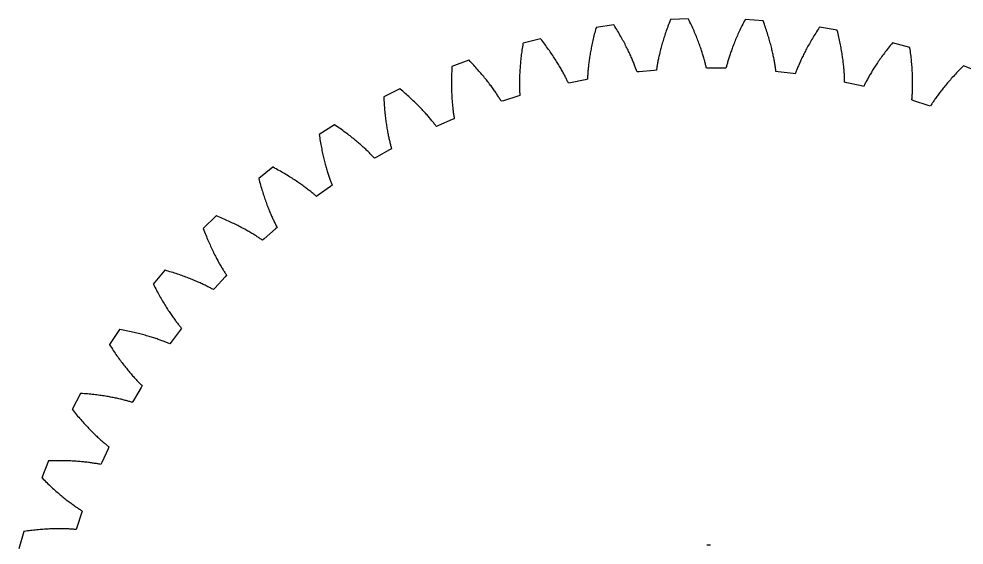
# Model space of a CAD drawing. Extents: x -167 to 32, y -85 to 62.
# Drawn here: x -164.2 to -67.2, y 7.6 to 61.6 of the extents above; entities that cross this region are included whole.
import ezdxf

# ---------------------------------------------------------------- set-up
doc = ezdxf.new("R2010")
doc.units = 0
doc.header["$MEASUREMENT"] = 0
doc.layers.get('0').update_dxf_attribs({"linetype": 'CONTINUOUS'})
doc.layers.add('gear', color=7, linetype='CONTINUOUS')

msp = doc.modelspace()

# ---------------------------------------------------------------- linework, layer by layer
msp.add_arc((-93.409, -11.649), 19.25, 89.43898, 90.56102)
at = {"layer": 'gear'}
msp.add_lwpolyline([(-65.533, 56.076), (-67.253, 56.758), (-67.253, 56.758), (-67.253, 56.758), (-67.254, 56.757), (-67.255, 56.756), (-67.257, 56.754), (-67.261, 56.75), (-67.268, 56.743), (-67.393, 56.619), (-67.516, 56.496), (-67.636, 56.374), (-67.754, 56.253), (-67.87, 56.133), (-67.984, 56.014), (-68.095, 55.896), (-68.204, 55.779), (-68.311, 55.663), (-68.416, 55.548), (-68.518, 55.434), (-68.619, 55.321), (-68.717, 55.209), (-68.813, 55.098), (-68.907, 54.989), (-68.999, 54.881), (-69.088, 54.773), (-69.176, 54.667), (-69.262, 54.563), (-69.345, 54.459), (-69.427, 54.357), (-69.507, 54.256), (-69.584, 54.157), (-69.66, 54.059), (-69.734, 53.962), (-69.806, 53.866), (-69.876, 53.772), (-69.944, 53.68), (-70.01, 53.588), (-70.074, 53.499), (-70.137, 53.41), (-70.197, 53.324), (-70.256, 53.238), (-70.313, 53.154), (-70.369, 53.072), (-70.423, 52.991), (-70.475, 52.912), (-70.525, 52.835), (-70.573, 52.759), (-70.62, 52.685), (-70.666, 52.612), (-70.885, 52.679), (-72.347, 53.173), (-72.562, 53.252), (-72.554, 53.337), (-72.547, 53.425), (-72.539, 53.515), (-72.532, 53.607), (-72.526, 53.701), (-72.52, 53.798), (-72.514, 53.897), (-72.509, 53.998), (-72.504, 54.102), (-72.499, 54.208), (-72.496, 54.316), (-72.492, 54.426), (-72.49, 54.539), (-72.488, 54.654), (-72.487, 54.771), (-72.486, 54.891), (-72.486, 55.012), (-72.487, 55.136), (-72.488, 55.263), (-72.49, 55.391), (-72.493, 55.522), (-72.497, 55.655), (-72.502, 55.79), (-72.507, 55.927), (-72.514, 56.067), (-72.521, 56.209), (-72.53, 56.353), (-72.539, 56.499), (-72.55, 56.647), (-72.561, 56.798), (-72.573, 56.951), (-72.587, 57.106), (-72.602, 57.263), (-72.617, 57.422), (-72.634, 57.583), (-72.653, 57.747), (-72.672, 57.913), (-72.693, 58.08), (-72.714, 58.25), (-72.738, 58.422), (-72.762, 58.597), (-72.764, 58.607), (-72.764, 58.613), (-72.765, 58.616), (-72.765, 58.617), (-72.765, 58.618), (-72.765, 58.618), (-72.765, 58.618), (-74.546, 59.117), (-74.547, 59.117), (-74.547, 59.117), (-74.547, 59.116), (-74.548, 59.115), (-74.55, 59.113), (-74.554, 59.109), (-74.561, 59.1), (-74.672, 58.964), (-74.781, 58.829), (-74.888, 58.695), (-74.993, 58.563), (-75.095, 58.431), (-75.196, 58.301), (-75.294, 58.172), (-75.39, 58.044), (-75.485, 57.917), (-75.577, 57.792), (-75.667, 57.668), (-75.755, 57.545), (-75.841, 57.424), (-75.925, 57.304), (-76.007, 57.185), (-76.087, 57.068), (-76.165, 56.952), (-76.241, 56.837), (-76.315, 56.724), (-76.387, 56.613), (-76.458, 56.502), (-76.527, 56.394), (-76.593, 56.287), (-76.658, 56.181), (-76.722, 56.077), (-76.783, 55.975), (-76.843, 55.874), (-76.901, 55.775), (-76.957, 55.677), (-77.012, 55.581), (-77.065, 55.487), (-77.116, 55.394), (-77.166, 55.303), (-77.214, 55.214), (-77.26, 55.126), (-77.305, 55.04), (-77.349, 54.956), (-77.391, 54.874), (-77.431, 54.793), (-77.47, 54.714), (-77.507, 54.637), (-77.733, 54.681), (-79.238, 55.019), (-79.461, 55.075), (-79.462, 55.161), (-79.463, 55.249), (-79.465, 55.339), (-79.468, 55.432), (-79.471, 55.526), (-79.475, 55.623), (-79.48, 55.722), (-79.485, 55.823), (-79.491, 55.927), (-79.498, 56.033), (-79.506, 56.141), (-79.514, 56.251), (-79.523, 56.363), (-79.533, 56.478), (-79.544, 56.594), (-79.556, 56.713), (-79.568, 56.834), (-79.582, 56.957), (-79.597, 57.083), (-79.612, 57.21), (-79.629, 57.34), (-79.647, 57.472), (-79.666, 57.606), (-79.686, 57.742), (-79.707, 57.88), (-79.729, 58.02), (-79.752, 58.163), (-79.777, 58.307), (-79.803, 58.454), (-79.83, 58.602), (-79.858, 58.753), (-79.888, 58.906), (-79.919, 59.06), (-79.951, 59.217), (-79.985, 59.376), (-80.02, 59.536), (-80.057, 59.699), (-80.095, 59.864), (-80.134, 60.031), (-80.175, 60.199), (-80.218, 60.37), (-80.221, 60.381), (-80.222, 60.386), (-80.223, 60.389), (-80.223, 60.39), (-80.223, 60.391), (-80.223, 60.391), (-80.223, 60.391), (-82.047, 60.701), (-82.047, 60.701), (-82.047, 60.701), (-82.048, 60.7), (-82.048, 60.699), (-82.05, 60.697), (-82.053, 60.692), (-82.059, 60.683), (-82.156, 60.536), (-82.25, 60.39), (-82.343, 60.246), (-82.433, 60.103), (-82.521, 59.962), (-82.607, 59.822), (-82.692, 59.683), (-82.774, 59.546), (-82.855, 59.41), (-82.933, 59.276), (-83.01, 59.143), (-83.084, 59.011), (-83.157, 58.882), (-83.228, 58.754), (-83.297, 58.627), (-83.364, 58.502), (-83.43, 58.378), (-83.494, 58.257), (-83.556, 58.136), (-83.616, 58.018), (-83.675, 57.901), (-83.732, 57.786), (-83.787, 57.672), (-83.84, 57.561), (-83.892, 57.45), (-83.943, 57.342), (-83.992, 57.236), (-84.039, 57.131), (-84.085, 57.028), (-84.129, 56.927), (-84.172, 56.827), (-84.213, 56.73), (-84.253, 56.634), (-84.292, 56.54), (-84.329, 56.448), (-84.364, 56.358), (-84.399, 56.27), (-84.432, 56.184), (-84.464, 56.099), (-84.494, 56.017), (-84.523, 55.936), (-84.752, 55.957), (-86.284, 56.135), (-86.512, 56.168), (-86.522, 56.253), (-86.532, 56.34), (-86.544, 56.43), (-86.556, 56.521), (-86.569, 56.615), (-86.583, 56.711), (-86.598, 56.809), (-86.614, 56.909), (-86.631, 57.012), (-86.649, 57.116), (-86.668, 57.223), (-86.688, 57.331), (-86.708, 57.442), (-86.73, 57.555), (-86.753, 57.67), (-86.778, 57.787), (-86.803, 57.906), (-86.829, 58.027), (-86.857, 58.15), (-86.886, 58.275), (-86.916, 58.403), (-86.947, 58.532), (-86.98, 58.663), (-87.014, 58.796), (-87.05, 58.931), (-87.086, 59.069), (-87.125, 59.208), (-87.164, 59.349), (-87.205, 59.492), (-87.248, 59.637), (-87.292, 59.784), (-87.337, 59.932), (-87.384, 60.083), (-87.433, 60.235), (-87.483, 60.39), (-87.535, 60.546), (-87.588, 60.704), (-87.643, 60.864), (-87.7, 61.026), (-87.758, 61.189), (-87.818, 61.354), (-87.822, 61.365), (-87.824, 61.37), (-87.825, 61.372), (-87.825, 61.374), (-87.826, 61.374), (-87.826, 61.375), (-87.826, 61.375), (-89.672, 61.493), (-89.672, 61.492), (-89.672, 61.492), (-89.673, 61.491), (-89.673, 61.49), (-89.674, 61.488), (-89.677, 61.483), (-89.682, 61.473), (-89.763, 61.317), (-89.841, 61.162), (-89.918, 61.009), (-89.993, 60.857), (-90.066, 60.707), (-90.137, 60.559), (-90.207, 60.412), (-90.274, 60.267), (-90.34, 60.124), (-90.404, 59.982), (-90.466, 59.842), (-90.527, 59.704), (-90.586, 59.567), (-90.643, 59.432), (-90.698, 59.299), (-90.752, 59.168), (-90.805, 59.038), (-90.855, 58.91), (-90.904, 58.784), (-90.952, 58.66), (-90.998, 58.537), (-91.043, 58.417), (-91.086, 58.298), (-91.127, 58.182), (-91.168, 58.067), (-91.206, 57.954), (-91.244, 57.843), (-91.28, 57.733), (-91.315, 57.626), (-91.348, 57.521), (-91.38, 57.418), (-91.411, 57.316), (-91.441, 57.217), (-91.469, 57.12), (-91.497, 57.024), (-91.523, 56.931), (-91.548, 56.84), (-91.572, 56.75), (-91.594, 56.663), (-91.616, 56.578), (-91.637, 56.495), (-91.866, 56.491), (-93.409, 56.509), (-93.638, 56.517), (-93.657, 56.601), (-93.677, 56.687), (-93.698, 56.774), (-93.72, 56.864), (-93.742, 56.956), (-93.766, 57.05), (-93.792, 57.146), (-93.818, 57.244), (-93.845, 57.344), (-93.874, 57.446), (-93.904, 57.55), (-93.935, 57.656), (-93.967, 57.764), (-94.001, 57.874), (-94.036, 57.986), (-94.072, 58.1), (-94.11, 58.215), (-94.149, 58.333), (-94.189, 58.453), (-94.231, 58.574), (-94.274, 58.697), (-94.319, 58.823), (-94.365, 58.95), (-94.413, 59.079), (-94.462, 59.209), (-94.513, 59.342), (-94.566, 59.476), (-94.62, 59.613), (-94.675, 59.751), (-94.733, 59.89), (-94.792, 60.032), (-94.853, 60.175), (-94.915, 60.32), (-94.979, 60.466), (-95.045, 60.615), (-95.113, 60.765), (-95.183, 60.916), (-95.254, 61.069), (-95.328, 61.224), (-95.403, 61.381), (-95.48, 61.539), (-95.485, 61.549), (-95.487, 61.554), (-95.488, 61.556), (-95.489, 61.557), (-95.489, 61.558), (-95.489, 61.558), (-95.49, 61.558), (-97.338, 61.483), (-97.338, 61.482), (-97.338, 61.482), (-97.338, 61.481), (-97.339, 61.48), (-97.34, 61.478), (-97.342, 61.472), (-97.346, 61.462), (-97.41, 61.298), (-97.472, 61.136), (-97.532, 60.976), (-97.591, 60.817), (-97.648, 60.66), (-97.703, 60.505), (-97.757, 60.352), (-97.809, 60.201), (-97.859, 60.051), (-97.908, 59.904), (-97.955, 59.758), (-98.001, 59.614), (-98.045, 59.472), (-98.088, 59.332), (-98.129, 59.194), (-98.169, 59.057), (-98.208, 58.923), (-98.245, 58.79), (-98.28, 58.66), (-98.315, 58.532), (-98.348, 58.405), (-98.379, 58.281), (-98.41, 58.158), (-98.439, 58.038), (-98.467, 57.919), (-98.494, 57.803), (-98.52, 57.688), (-98.544, 57.576), (-98.567, 57.466), (-98.59, 57.357), (-98.611, 57.251), (-98.631, 57.147), (-98.65, 57.045), (-98.668, 56.946), (-98.685, 56.848), (-98.702, 56.752), (-98.717, 56.659), (-98.731, 56.568), (-98.745, 56.479), (-98.758, 56.392), (-98.769, 56.307), (-98.997, 56.279), (-100.533, 56.135), (-100.763, 56.12), (-100.79, 56.201), (-100.819, 56.284), (-100.848, 56.369), (-100.88, 56.456), (-100.912, 56.545), (-100.946, 56.636), (-100.981, 56.729), (-101.017, 56.824), (-101.055, 56.92), (-101.094, 57.019), (-101.134, 57.119), (-101.176, 57.221), (-101.22, 57.325), (-101.265, 57.431), (-101.311, 57.539), (-101.359, 57.648), (-101.409, 57.759), (-101.46, 57.872), (-101.512, 57.987), (-101.567, 58.103), (-101.623, 58.222), (-101.68, 58.342), (-101.739, 58.463), (-101.8, 58.586), (-101.863, 58.711), (-101.928, 58.838), (-101.994, 58.966), (-102.062, 59.096), (-102.132, 59.227), (-102.203, 59.36), (-102.277, 59.494), (-102.352, 59.631), (-102.43, 59.768), (-102.509, 59.907), (-102.59, 60.048), (-102.673, 60.19), (-102.758, 60.333), (-102.845, 60.478), (-102.934, 60.624), (-103.026, 60.772), (-103.119, 60.921), (-103.125, 60.931), (-103.128, 60.935), (-103.129, 60.938), (-103.13, 60.939), (-103.13, 60.939), (-103.13, 60.94), (-103.13, 60.94), (-104.961, 60.671), (-104.961, 60.671), (-104.961, 60.671), (-104.961, 60.67), (-104.961, 60.669), (-104.962, 60.666), (-104.964, 60.661), (-104.967, 60.65), (-105.013, 60.48), (-105.058, 60.313), (-105.101, 60.147), (-105.143, 59.983), (-105.183, 59.821), (-105.222, 59.661), (-105.259, 59.503), (-105.295, 59.347), (-105.33, 59.193), (-105.363, 59.041), (-105.395, 58.892), (-105.425, 58.744), (-105.454, 58.598), (-105.482, 58.454), (-105.509, 58.312), (-105.534, 58.172), (-105.558, 58.035), (-105.581, 57.899), (-105.603, 57.766), (-105.624, 57.634), (-105.643, 57.505), (-105.662, 57.378), (-105.679, 57.253), (-105.696, 57.13), (-105.711, 57.009), (-105.726, 56.891), (-105.739, 56.774), (-105.752, 56.66), (-105.764, 56.548), (-105.774, 56.438), (-105.784, 56.33), (-105.794, 56.225), (-105.802, 56.121), (-105.81, 56.02), (-105.816, 55.921), (-105.823, 55.824), (-105.828, 55.73), (-105.833, 55.638), (-105.837, 55.548), (-105.841, 55.46), (-105.843, 55.374), (-106.067, 55.323), (-107.58, 55.019), (-107.806, 54.98), (-107.842, 55.058), (-107.879, 55.138), (-107.918, 55.219), (-107.958, 55.302), (-107.999, 55.388), (-108.042, 55.474), (-108.087, 55.563), (-108.133, 55.653), (-108.18, 55.745), (-108.229, 55.839), (-108.28, 55.935), (-108.333, 56.032), (-108.387, 56.131), (-108.442, 56.232), (-108.5, 56.334), (-108.559, 56.438), (-108.62, 56.543), (-108.683, 56.65), (-108.747, 56.759), (-108.813, 56.869), (-108.881, 56.98), (-108.951, 57.094), (-109.023, 57.208), (-109.096, 57.324), (-109.172, 57.442), (-109.249, 57.561), (-109.328, 57.682), (-109.409, 57.804), (-109.493, 57.927), (-109.578, 58.052), (-109.665, 58.178), (-109.754, 58.305), (-109.845, 58.434), (-109.939, 58.564), (-110.034, 58.695), (-110.132, 58.828), (-110.231, 58.962), (-110.333, 59.097), (-110.437, 59.233), (-110.543, 59.37), (-110.651, 59.509), (-110.658, 59.518), (-110.661, 59.522), (-110.663, 59.524), (-110.664, 59.525), (-110.664, 59.526), (-110.665, 59.526), (-110.665, 59.526), (-112.457, 59.068), (-112.457, 59.067), (-112.457, 59.067), (-112.457, 59.066), (-112.457, 59.065), (-112.458, 59.062), (-112.459, 59.057), (-112.461, 59.046), (-112.489, 58.872), (-112.516, 58.701), (-112.542, 58.532), (-112.566, 58.364), (-112.589, 58.199), (-112.611, 58.036), (-112.632, 57.875), (-112.651, 57.716), (-112.669, 57.559), (-112.686, 57.405), (-112.702, 57.252), (-112.717, 57.102), (-112.731, 56.954), (-112.744, 56.808), (-112.755, 56.664), (-112.766, 56.522), (-112.776, 56.383), (-112.784, 56.246), (-112.792, 56.111), (-112.799, 55.978), (-112.805, 55.847), (-112.81, 55.719), (-112.814, 55.593), (-112.818, 55.469), (-112.821, 55.347), (-112.823, 55.228), (-112.824, 55.11), (-112.825, 54.996), (-112.825, 54.883), (-112.824, 54.772), (-112.823, 54.664), (-112.821, 54.558), (-112.818, 54.455), (-112.815, 54.353), (-112.812, 54.254), (-112.808, 54.157), (-112.803, 54.063), (-112.798, 53.97), (-112.793, 53.88), (-112.787, 53.793), (-112.781, 53.707), (-112.998, 53.633), (-114.471, 53.173), (-114.692, 53.11), (-114.736, 53.184), (-114.781, 53.259), (-114.828, 53.336), (-114.876, 53.415), (-114.926, 53.495), (-114.978, 53.577), (-115.032, 53.661), (-115.087, 53.746), (-115.144, 53.832), (-115.203, 53.92), (-115.263, 54.01), (-115.326, 54.101), (-115.39, 54.194), (-115.456, 54.288), (-115.523, 54.384), (-115.593, 54.481), (-115.665, 54.579), (-115.738, 54.679), (-115.813, 54.781), (-115.891, 54.883), (-115.97, 54.987), (-116.051, 55.092), (-116.135, 55.199), (-116.22, 55.307), (-116.307, 55.416), (-116.397, 55.526), (-116.488, 55.638), (-116.582, 55.751), (-116.677, 55.865), (-116.775, 55.98), (-116.875, 56.096), (-116.977, 56.213), (-117.081, 56.332), (-117.188, 56.451), (-117.296, 56.572), (-117.407, 56.694), (-117.52, 56.816), (-117.635, 56.94), (-117.753, 57.065), (-117.873, 57.19), (-117.995, 57.317), (-118.003, 57.325), (-118.006, 57.329), (-118.008, 57.331), (-118.009, 57.332), (-118.01, 57.332), (-118.01, 57.332), (-118.01, 57.332), (-119.745, 56.689), (-119.745, 56.689), (-119.745, 56.689), (-119.745, 56.688), (-119.745, 56.686), (-119.745, 56.684), (-119.745, 56.678), (-119.746, 56.667), (-119.756, 56.492), (-119.765, 56.318), (-119.773, 56.147), (-119.78, 55.978), (-119.785, 55.811), (-119.79, 55.647), (-119.794, 55.485), (-119.796, 55.325), (-119.798, 55.167), (-119.799, 55.011), (-119.799, 54.858), (-119.798, 54.707), (-119.796, 54.558), (-119.793, 54.412), (-119.79, 54.268), (-119.786, 54.126), (-119.781, 53.986), (-119.775, 53.849), (-119.769, 53.713), (-119.762, 53.581), (-119.754, 53.45), (-119.746, 53.322), (-119.737, 53.196), (-119.727, 53.072), (-119.717, 52.951), (-119.707, 52.832), (-119.696, 52.715), (-119.685, 52.601), (-119.673, 52.489), (-119.66, 52.379), (-119.648, 52.272), (-119.635, 52.166), (-119.622, 52.064), (-119.608, 51.963), (-119.594, 51.865), (-119.58, 51.769), (-119.566, 51.675), (-119.551, 51.584), (-119.536, 51.495), (-119.522, 51.409), (-119.507, 51.324), (-119.715, 51.228), (-121.131, 50.616), (-121.345, 50.531), (-121.396, 50.599), (-121.449, 50.67), (-121.503, 50.741), (-121.56, 50.815), (-121.618, 50.889), (-121.678, 50.965), (-121.74, 51.043), (-121.804, 51.121), (-121.87, 51.202), (-121.937, 51.283), (-122.007, 51.366), (-122.078, 51.45), (-122.152, 51.536), (-122.227, 51.623), (-122.305, 51.711), (-122.384, 51.8), (-122.466, 51.89), (-122.549, 51.982), (-122.635, 52.075), (-122.722, 52.169), (-122.812, 52.264), (-122.904, 52.36), (-122.998, 52.457), (-123.094, 52.556), (-123.192, 52.655), (-123.292, 52.755), (-123.395, 52.857), (-123.5, 52.959), (-123.607, 53.063), (-123.716, 53.167), (-123.828, 53.272), (-123.941, 53.378), (-124.057, 53.485), (-124.176, 53.593), (-124.296, 53.701), (-124.419, 53.811), (-124.545, 53.921), (-124.672, 54.032), (-124.802, 54.144), (-124.934, 54.256), (-125.069, 54.369), (-125.078, 54.376), (-125.082, 54.38), (-125.084, 54.381), (-125.085, 54.382), (-125.086, 54.383), (-125.086, 54.383), (-125.086, 54.383), (-126.744, 53.562), (-126.744, 53.562), (-126.744, 53.561), (-126.744, 53.561), (-126.744, 53.559), (-126.743, 53.557), (-126.743, 53.551), (-126.743, 53.54), (-126.734, 53.364), (-126.725, 53.191), (-126.715, 53.02), (-126.704, 52.851), (-126.693, 52.685), (-126.68, 52.521), (-126.667, 52.359), (-126.653, 52.2), (-126.638, 52.042), (-126.622, 51.888), (-126.606, 51.735), (-126.59, 51.585), (-126.572, 51.437), (-126.554, 51.292), (-126.536, 51.149), (-126.517, 51.008), (-126.497, 50.87), (-126.477, 50.734), (-126.457, 50.6), (-126.436, 50.469), (-126.414, 50.34), (-126.393, 50.213), (-126.371, 50.089), (-126.349, 49.967), (-126.326, 49.847), (-126.303, 49.73), (-126.28, 49.615), (-126.257, 49.502), (-126.233, 49.392), (-126.209, 49.284), (-126.186, 49.179), (-126.162, 49.076), (-126.138, 48.975), (-126.114, 48.876), (-126.09, 48.78), (-126.066, 48.686), (-126.042, 48.594), (-126.018, 48.505), (-125.994, 48.418), (-125.97, 48.334), (-125.946, 48.251), (-126.143, 48.133), (-127.488, 47.377), (-127.691, 47.27), (-127.749, 47.333), (-127.809, 47.397), (-127.871, 47.463), (-127.935, 47.53), (-128.001, 47.598), (-128.068, 47.667), (-128.138, 47.738), (-128.21, 47.809), (-128.283, 47.882), (-128.359, 47.956), (-128.437, 48.032), (-128.517, 48.108), (-128.599, 48.185), (-128.683, 48.264), (-128.769, 48.343), (-128.858, 48.423), (-128.948, 48.505), (-129.041, 48.587), (-129.135, 48.671), (-129.232, 48.755), (-129.332, 48.84), (-129.433, 48.926), (-129.537, 49.013), (-129.642, 49.101), (-129.751, 49.19), (-129.861, 49.279), (-129.974, 49.369), (-130.088, 49.46), (-130.206, 49.552), (-130.325, 49.644), (-130.447, 49.737), (-130.571, 49.83), (-130.698, 49.925), (-130.827, 50.019), (-130.958, 50.115), (-131.092, 50.211), (-131.228, 50.307), (-131.366, 50.404), (-131.507, 50.502), (-131.651, 50.6), (-131.796, 50.698), (-131.806, 50.704), (-131.81, 50.707), (-131.813, 50.709), (-131.814, 50.709), (-131.814, 50.71), (-131.815, 50.71), (-131.815, 50.71), (-133.377, 49.72), (-133.377, 49.72), (-133.377, 49.72), (-133.377, 49.719), (-133.377, 49.718), (-133.377, 49.715), (-133.376, 49.709), (-133.374, 49.698), (-133.348, 49.525), (-133.32, 49.353), (-133.293, 49.184), (-133.264, 49.018), (-133.235, 48.853), (-133.205, 48.691), (-133.175, 48.532), (-133.145, 48.375), (-133.113, 48.22), (-133.082, 48.068), (-133.05, 47.918), (-133.018, 47.77), (-132.985, 47.625), (-132.952, 47.483), (-132.918, 47.342), (-132.885, 47.204), (-132.851, 47.069), (-132.817, 46.935), (-132.782, 46.805), (-132.748, 46.676), (-132.713, 46.55), (-132.679, 46.426), (-132.644, 46.305), (-132.609, 46.186), (-132.574, 46.07), (-132.539, 45.955), (-132.504, 45.843), (-132.469, 45.734), (-132.434, 45.627), (-132.399, 45.522), (-132.364, 45.419), (-132.33, 45.319), (-132.295, 45.221), (-132.261, 45.126), (-132.227, 45.033), (-132.194, 44.942), (-132.16, 44.853), (-132.127, 44.767), (-132.094, 44.683), (-132.062, 44.601), (-132.029, 44.522), (-132.213, 44.384), (-133.471, 43.492), (-133.662, 43.364), (-133.726, 43.42), (-133.793, 43.478), (-133.861, 43.537), (-133.932, 43.597), (-134.004, 43.658), (-134.079, 43.719), (-134.155, 43.782), (-134.234, 43.846), (-134.315, 43.911), (-134.398, 43.977), (-134.484, 44.043), (-134.571, 44.111), (-134.661, 44.179), (-134.752, 44.248), (-134.846, 44.318), (-134.943, 44.389), (-135.041, 44.461), (-135.142, 44.533), (-135.245, 44.606), (-135.35, 44.68), (-135.458, 44.754), (-135.568, 44.829), (-135.68, 44.905), (-135.794, 44.981), (-135.911, 45.058), (-136.03, 45.135), (-136.151, 45.213), (-136.275, 45.291), (-136.401, 45.37), (-136.53, 45.449), (-136.661, 45.529), (-136.794, 45.609), (-136.93, 45.69), (-137.068, 45.77), (-137.209, 45.852), (-137.352, 45.933), (-137.497, 46.015), (-137.645, 46.097), (-137.795, 46.179), (-137.948, 46.261), (-138.103, 46.344), (-138.113, 46.349), (-138.118, 46.352), (-138.12, 46.353), (-138.122, 46.353), (-138.122, 46.354), (-138.123, 46.354), (-138.123, 46.354), (-139.573, 45.206), (-139.573, 45.206), (-139.573, 45.206), (-139.573, 45.205), (-139.573, 45.204), (-139.572, 45.201), (-139.571, 45.196), (-139.568, 45.185), (-139.523, 45.015), (-139.478, 44.847), (-139.433, 44.682), (-139.387, 44.519), (-139.341, 44.359), (-139.295, 44.201), (-139.248, 44.046), (-139.201, 43.893), (-139.154, 43.742), (-139.107, 43.594), (-139.059, 43.448), (-139.012, 43.305), (-138.964, 43.164), (-138.916, 43.025), (-138.868, 42.889), (-138.82, 42.755), (-138.773, 42.624), (-138.725, 42.495), (-138.677, 42.369), (-138.629, 42.245), (-138.582, 42.123), (-138.534, 42.003), (-138.487, 41.886), (-138.439, 41.772), (-138.392, 41.66), (-138.346, 41.55), (-138.299, 41.442), (-138.253, 41.337), (-138.207, 41.234), (-138.162, 41.133), (-138.116, 41.035), (-138.071, 40.939), (-138.027, 40.845), (-137.983, 40.754), (-137.94, 40.665), (-137.896, 40.578), (-137.854, 40.493), (-137.812, 40.411), (-137.77, 40.331), (-137.73, 40.253), (-137.689, 40.177), (-137.858, 40.021), (-139.016, 39.002), (-139.192, 38.855), (-139.262, 38.904), (-139.334, 38.955), (-139.408, 39.006), (-139.484, 39.058), (-139.563, 39.111), (-139.644, 39.165), (-139.726, 39.219), (-139.811, 39.275), (-139.899, 39.331), (-139.988, 39.387), (-140.08, 39.445), (-140.174, 39.503), (-140.27, 39.561), (-140.369, 39.62), (-140.47, 39.68), (-140.573, 39.741), (-140.678, 39.801), (-140.786, 39.863), (-140.896, 39.925), (-141.008, 39.987), (-141.123, 40.05), (-141.24, 40.113), (-141.36, 40.176), (-141.481, 40.24), (-141.606, 40.304), (-141.732, 40.369), (-141.861, 40.433), (-141.992, 40.498), (-142.126, 40.564), (-142.262, 40.629), (-142.401, 40.695), (-142.542, 40.76), (-142.685, 40.826), (-142.831, 40.892), (-142.979, 40.958), (-143.13, 41.024), (-143.283, 41.09), (-143.439, 41.156), (-143.597, 41.222), (-143.757, 41.288), (-143.92, 41.354), (-143.931, 41.358), (-143.936, 41.36), (-143.938, 41.361), (-143.94, 41.362), (-143.94, 41.362), (-143.941, 41.362), (-143.941, 41.362), (-145.264, 40.069), (-145.264, 40.069), (-145.263, 40.069), (-145.263, 40.068), (-145.263, 40.067), (-145.262, 40.064), (-145.26, 40.059), (-145.256, 40.049), (-145.194, 39.884), (-145.131, 39.722), (-145.069, 39.563), (-145.006, 39.406), (-144.944, 39.251), (-144.881, 39.099), (-144.819, 38.949), (-144.756, 38.802), (-144.693, 38.657), (-144.631, 38.514), (-144.568, 38.374), (-144.506, 38.237), (-144.444, 38.102), (-144.382, 37.969), (-144.32, 37.839), (-144.259, 37.711), (-144.197, 37.585), (-144.136, 37.462), (-144.075, 37.341), (-144.015, 37.223), (-143.955, 37.106), (-143.895, 36.993), (-143.836, 36.881), (-143.777, 36.772), (-143.718, 36.665), (-143.66, 36.561), (-143.603, 36.459), (-143.546, 36.359), (-143.49, 36.261), (-143.434, 36.166), (-143.378, 36.073), (-143.324, 35.982), (-143.27, 35.894), (-143.217, 35.807), (-143.164, 35.723), (-143.112, 35.641), (-143.061, 35.562), (-143.01, 35.484), (-142.961, 35.409), (-142.912, 35.336), (-142.864, 35.265), (-143.015, 35.092), (-144.06, 33.957), (-144.22, 33.793), (-144.295, 33.835), (-144.372, 33.877), (-144.451, 33.92), (-144.532, 33.964), (-144.616, 34.009), (-144.702, 34.054), (-144.79, 34.099), (-144.88, 34.145), (-144.973, 34.192), (-145.068, 34.239), (-145.165, 34.286), (-145.265, 34.334), (-145.367, 34.382), (-145.471, 34.431), (-145.577, 34.48), (-145.686, 34.529), (-145.797, 34.579), (-145.911, 34.628), (-146.027, 34.678), (-146.145, 34.729), (-146.266, 34.779), (-146.389, 34.829), (-146.514, 34.88), (-146.642, 34.931), (-146.772, 34.982), (-146.905, 35.033), (-147.04, 35.084), (-147.177, 35.134), (-147.317, 35.185), (-147.459, 35.236), (-147.604, 35.287), (-147.751, 35.338), (-147.9, 35.388), (-148.052, 35.438), (-148.207, 35.489), (-148.363, 35.538), (-148.523, 35.588), (-148.684, 35.638), (-148.848, 35.687), (-149.015, 35.736), (-149.184, 35.784), (-149.195, 35.787), (-149.2, 35.789), (-149.203, 35.789), (-149.204, 35.79), (-149.205, 35.79), (-149.205, 35.79), (-149.205, 35.79), (-150.386, 34.366), (-150.386, 34.365), (-150.385, 34.365), (-150.385, 34.365), (-150.384, 34.363), (-150.383, 34.361), (-150.381, 34.356), (-150.376, 34.346), (-150.297, 34.189), (-150.218, 34.034), (-150.139, 33.882), (-150.061, 33.732), (-149.982, 33.585), (-149.904, 33.44), (-149.826, 33.298), (-149.748, 33.158), (-149.671, 33.021), (-149.594, 32.886), (-149.517, 32.753), (-149.441, 32.622), (-149.365, 32.495), (-149.289, 32.369), (-149.214, 32.246), (-149.14, 32.125), (-149.065, 32.007), (-148.992, 31.89), (-148.919, 31.777), (-148.846, 31.665), (-148.774, 31.556), (-148.703, 31.449), (-148.632, 31.344), (-148.562, 31.242), (-148.493, 31.142), (-148.424, 31.044), (-148.357, 30.949), (-148.29, 30.855), (-148.223, 30.764), (-148.158, 30.675), (-148.093, 30.588), (-148.029, 30.504), (-147.966, 30.421), (-147.904, 30.341), (-147.843, 30.263), (-147.783, 30.187), (-147.724, 30.113), (-147.666, 30.041), (-147.608, 29.972), (-147.552, 29.904), (-147.497, 29.838), (-147.629, 29.651), (-148.55, 28.413), (-148.692, 28.232), (-148.771, 28.266), (-148.852, 28.301), (-148.935, 28.335), (-149.02, 28.371), (-149.108, 28.406), (-149.198, 28.442), (-149.29, 28.478), (-149.385, 28.514), (-149.482, 28.551), (-149.582, 28.588), (-149.683, 28.625), (-149.787, 28.662), (-149.894, 28.699), (-150.002, 28.737), (-150.113, 28.774), (-150.227, 28.812), (-150.343, 28.849), (-150.461, 28.887), (-150.581, 28.924), (-150.704, 28.962), (-150.829, 29), (-150.957, 29.037), (-151.087, 29.074), (-151.219, 29.111), (-151.354, 29.148), (-151.491, 29.185), (-151.631, 29.222), (-151.773, 29.258), (-151.917, 29.294), (-152.064, 29.33), (-152.213, 29.365), (-152.365, 29.4), (-152.519, 29.434), (-152.675, 29.469), (-152.834, 29.502), (-152.995, 29.536), (-153.158, 29.568), (-153.324, 29.601), (-153.493, 29.632), (-153.664, 29.664), (-153.837, 29.694), (-153.848, 29.696), (-153.853, 29.697), (-153.856, 29.697), (-153.857, 29.698), (-153.858, 29.698), (-153.858, 29.698), (-153.858, 29.698), (-154.883, 28.158), (-154.883, 28.158), (-154.883, 28.157), (-154.883, 28.157), (-154.882, 28.156), (-154.88, 28.153), (-154.877, 28.149), (-154.872, 28.139), (-154.777, 27.991), (-154.682, 27.846), (-154.588, 27.703), (-154.494, 27.562), (-154.401, 27.424), (-154.308, 27.288), (-154.215, 27.155), (-154.123, 27.024), (-154.032, 26.895), (-153.941, 26.769), (-153.851, 26.645), (-153.761, 26.523), (-153.673, 26.404), (-153.584, 26.287), (-153.497, 26.172), (-153.41, 26.06), (-153.324, 25.95), (-153.238, 25.842), (-153.154, 25.736), (-153.07, 25.633), (-152.987, 25.532), (-152.905, 25.433), (-152.824, 25.336), (-152.744, 25.242), (-152.664, 25.15), (-152.586, 25.06), (-152.508, 24.972), (-152.432, 24.886), (-152.356, 24.802), (-152.282, 24.72), (-152.209, 24.641), (-152.136, 24.564), (-152.065, 24.488), (-151.995, 24.415), (-151.926, 24.344), (-151.858, 24.274), (-151.792, 24.207), (-151.726, 24.142), (-151.662, 24.078), (-151.599, 24.017), (-151.537, 23.957), (-151.649, 23.757), (-152.436, 22.43), (-152.558, 22.235), (-152.64, 22.261), (-152.724, 22.286), (-152.81, 22.312), (-152.899, 22.338), (-152.99, 22.364), (-153.083, 22.391), (-153.179, 22.417), (-153.277, 22.443), (-153.377, 22.469), (-153.48, 22.496), (-153.585, 22.522), (-153.692, 22.548), (-153.802, 22.574), (-153.914, 22.6), (-154.028, 22.625), (-154.145, 22.651), (-154.264, 22.676), (-154.385, 22.701), (-154.509, 22.726), (-154.635, 22.751), (-154.764, 22.775), (-154.895, 22.799), (-155.028, 22.822), (-155.163, 22.845), (-155.301, 22.868), (-155.441, 22.89), (-155.584, 22.912), (-155.729, 22.933), (-155.876, 22.954), (-156.026, 22.974), (-156.178, 22.994), (-156.333, 23.012), (-156.489, 23.031), (-156.648, 23.048), (-156.81, 23.065), (-156.973, 23.082), (-157.14, 23.097), (-157.308, 23.112), (-157.479, 23.126), (-157.652, 23.139), (-157.827, 23.151), (-157.838, 23.152), (-157.844, 23.152), (-157.847, 23.152), (-157.848, 23.153), (-157.849, 23.153), (-157.849, 23.153), (-157.849, 23.153), (-158.708, 21.514), (-158.707, 21.514), (-158.707, 21.514), (-158.707, 21.513), (-158.706, 21.512), (-158.704, 21.51), (-158.701, 21.505), (-158.694, 21.497), (-158.584, 21.36), (-158.475, 21.225), (-158.366, 21.092), (-158.258, 20.962), (-158.151, 20.834), (-158.044, 20.709), (-157.938, 20.586), (-157.833, 20.465), (-157.729, 20.347), (-157.625, 20.231), (-157.523, 20.117), (-157.421, 20.005), (-157.32, 19.896), (-157.22, 19.789), (-157.121, 19.684), (-157.023, 19.581), (-156.926, 19.481), (-156.83, 19.383), (-156.734, 19.286), (-156.64, 19.193), (-156.547, 19.101), (-156.455, 19.011), (-156.364, 18.923), (-156.275, 18.838), (-156.186, 18.754), (-156.099, 18.673), (-156.013, 18.593), (-155.927, 18.516), (-155.844, 18.441), (-155.761, 18.367), (-155.68, 18.296), (-155.6, 18.226), (-155.521, 18.159), (-155.444, 18.093), (-155.368, 18.03), (-155.293, 17.968), (-155.22, 17.908), (-155.148, 17.85), (-155.078, 17.793), (-155.009, 17.739), (-154.941, 17.686), (-155.031, 17.475), (-155.675, 16.073), (-155.776, 15.867), (-155.86, 15.884), (-155.946, 15.9), (-156.035, 15.917), (-156.126, 15.934), (-156.219, 15.95), (-156.314, 15.966), (-156.412, 15.983), (-156.512, 15.998), (-156.615, 16.014), (-156.72, 16.029), (-156.827, 16.044), (-156.936, 16.059), (-157.048, 16.074), (-157.162, 16.088), (-157.279, 16.101), (-157.398, 16.114), (-157.519, 16.127), (-157.642, 16.139), (-157.768, 16.151), (-157.896, 16.162), (-158.026, 16.173), (-158.159, 16.183), (-158.293, 16.192), (-158.431, 16.201), (-158.57, 16.209), (-158.712, 16.217), (-158.856, 16.223), (-159.003, 16.229), (-159.151, 16.235), (-159.302, 16.239), (-159.455, 16.243), (-159.611, 16.245), (-159.769, 16.247), (-159.929, 16.248), (-160.091, 16.248), (-160.256, 16.247), (-160.422, 16.245), (-160.591, 16.242), (-160.763, 16.238), (-160.936, 16.233), (-161.112, 16.227), (-161.123, 16.227), (-161.129, 16.226), (-161.131, 16.226), (-161.133, 16.226), (-161.133, 16.226), (-161.134, 16.226), (-161.134, 16.226), (-161.816, 14.507), (-161.816, 14.507), (-161.816, 14.506), (-161.816, 14.506), (-161.815, 14.505), (-161.813, 14.503), (-161.809, 14.499), (-161.801, 14.491), (-161.677, 14.366), (-161.555, 14.243), (-161.433, 14.123), (-161.312, 14.005), (-161.192, 13.889), (-161.072, 13.776), (-160.954, 13.664), (-160.837, 13.555), (-160.721, 13.448), (-160.606, 13.344), (-160.492, 13.241), (-160.379, 13.141), (-160.267, 13.043), (-160.157, 12.947), (-160.047, 12.853), (-159.939, 12.761), (-159.832, 12.671), (-159.726, 12.583), (-159.621, 12.498), (-159.518, 12.414), (-159.416, 12.332), (-159.315, 12.253), (-159.215, 12.175), (-159.117, 12.099), (-159.02, 12.026), (-158.925, 11.954), (-158.831, 11.884), (-158.738, 11.816), (-158.647, 11.75), (-158.557, 11.685), (-158.469, 11.623), (-158.382, 11.562), (-158.297, 11.503), (-158.213, 11.446), (-158.131, 11.391), (-158.05, 11.337), (-157.971, 11.285), (-157.893, 11.235), (-157.817, 11.186), (-157.743, 11.139), (-157.67, 11.094), (-157.738, 10.874), (-158.231, 9.413), (-158.31, 9.197), (-158.396, 9.205), (-158.483, 9.213), (-158.573, 9.22), (-158.665, 9.227), (-158.76, 9.234), (-158.856, 9.24), (-158.955, 9.246), (-159.057, 9.251), (-159.16, 9.256), (-159.266, 9.26), (-159.374, 9.264), (-159.485, 9.267), (-159.597, 9.27), (-159.712, 9.272), (-159.83, 9.273), (-159.949, 9.274), (-160.071, 9.274), (-160.195, 9.273), (-160.321, 9.271), (-160.449, 9.269), (-160.58, 9.266), (-160.713, 9.262), (-160.848, 9.258), (-160.986, 9.252), (-161.125, 9.245), (-161.267, 9.238), (-161.411, 9.23), (-161.557, 9.22), (-161.706, 9.21), (-161.856, 9.199), (-162.009, 9.186), (-162.164, 9.172), (-162.321, 9.158), (-162.48, 9.142), (-162.642, 9.125), (-162.805, 9.107), (-162.971, 9.088), (-163.139, 9.067), (-163.309, 9.045), (-163.481, 9.022), (-163.655, 8.997), (-163.666, 8.996), (-163.671, 8.995), (-163.674, 8.995), (-163.676, 8.994), (-163.676, 8.994), (-163.677, 8.994), (-163.677, 8.994), (-164.176, 7.213)], dxfattribs=at)

doc.saveas('drawing.dxf')
